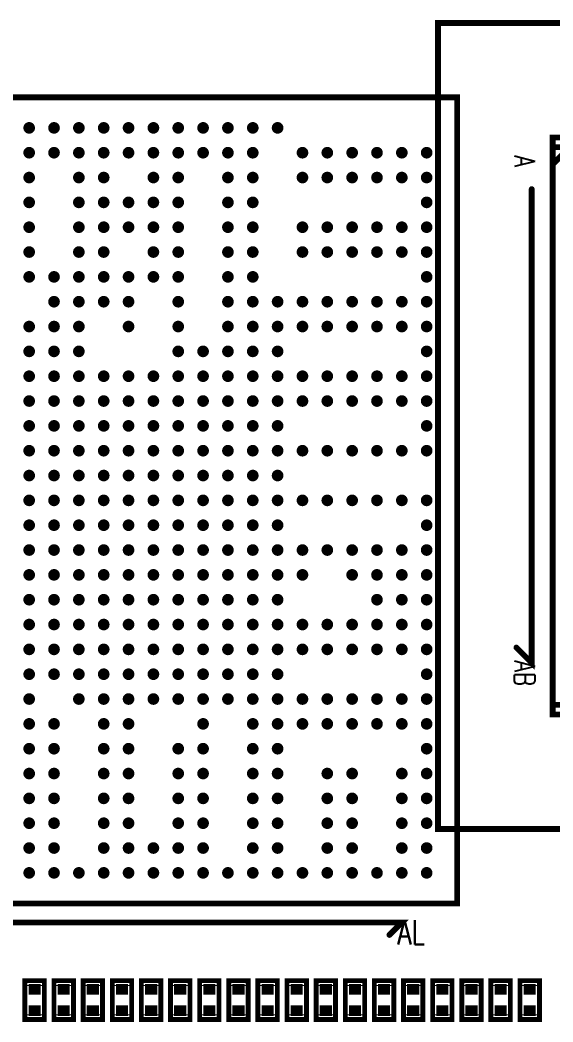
# Model space of a CAD drawing. Extents: x 60 to 160, y 44 to 135.
# Drawn here: x 104.27 to 118.21, y 89.85 to 116.08 of the extents above; entities that cross this region are included whole.
import ezdxf

# ---------------------------------------------------------------- set-up
doc = ezdxf.new("R2010")
doc.units = 0
for name, color, linetype in [('DRIL_PLTE_THRU_01', 3, 'CONTINUOUS'), ('DRIL_PLTE_THRU_02', 253, 'CONTINUOUS'), ('DRIL_PLTE_THRU_03', 4, 'CONTINUOUS'), ('DRIL_PLTE_THRU_04', 253, 'CONTINUOUS'), ('DRIL_PLTE_THRU_05', 210, 'CONTINUOUS'), ('DRIL_PLTE_THRU_06', 253, 'CONTINUOUS'), ('DRIL_PLTE_THRU_07', 57, 'CONTINUOUS'), ('DRIL_PLTE_THRU_08', 231, 'CONTINUOUS'), ('DRIL_PLTE_THRU_09', 253, 'CONTINUOUS'), ('DRIL_PLTE_THRU_10', 112, 'CONTINUOUS'), ('DRIL_PLTE_THRU_11', 216, 'CONTINUOUS'), ('DRIL_PLTE_THRU_12', 5, 'CONTINUOUS'), ('PADS_BOT', 5, 'CONTINUOUS'), ('PADS_INNER', 3, 'CONTINUOUS'), ('PADS_TOP', 3, 'CONTINUOUS'), ('PART_TOP_2DLINE_01', 255, 'CONTINUOUS'), ('PART_TOP_2DLINE_118', 255, 'CONTINUOUS'), ('PART_TOP_2DLINE_119', 255, 'CONTINUOUS'), ('PART_TOP_2DLINE_120', 255, 'CONTINUOUS'), ('PART_TOP_2DLINE_126', 255, 'CONTINUOUS'), ('PART_TOP_TEXT_126', 255, 'CONTINUOUS')]:
    doc.layers.add(name, color=color, linetype=linetype)
doc.styles.add('W0$07366', font='simplex', dxfattribs={"width": 0.75})
doc.styles.add('W0$0762', font='simplex', dxfattribs={"width": 0.75})

# ---------------------------------------------------------------- blocks, each defined once
blk = doc.blocks.new('SMOOTH_0$127')
at = {"const_width": 0.0635}
blk.add_lwpolyline([(-0.03175, 0, 1), (0.03175, 0, 1)], format="xyb", close=True, dxfattribs=at)
blk = doc.blocks.new('SMOOTH_0$0254')
at = {"const_width": 0.0127}
blk.add_lwpolyline([(-0.00635, 0, 1), (0.00635, 0, 1)], format="xyb", close=True, dxfattribs=at)
blk = doc.blocks.new('PART_BODY_TOP_36')
at = {"layer": 'PART_TOP_2DLINE_01', "const_width": 0.127}
blk.add_lwpolyline([(-0.508, 0.254), (0.508, 0.254), (0.508, -0.254), (-0.508, -0.254)], close=True, dxfattribs=at)
at = {"layer": 'PART_TOP_2DLINE_118', "const_width": 0.0254}
blk.add_lwpolyline([(-0.381, 0.254), (0.381, 0.254), (0.381, -0.254), (-0.381, -0.254)], close=True, dxfattribs=at)
at = {"layer": 'PART_TOP_2DLINE_119', "const_width": 0.0254}
blk.add_lwpolyline([(-0.381, 0.254), (0.381, 0.254), (0.381, -0.254), (-0.381, -0.254)], close=True, dxfattribs=at)
at = {"layer": 'PART_TOP_2DLINE_01'}
for p in [(-0.508, 0.254), (0.508, 0.254), (-0.508, -0.254), (0.508, -0.254)]:
    blk.add_blockref('SMOOTH_0$127', p, dxfattribs=at)
at = {"layer": 'PART_TOP_2DLINE_118'}
for p in [(-0.381, 0.254), (0.381, 0.254), (-0.381, -0.254), (0.381, -0.254)]:
    blk.add_blockref('SMOOTH_0$0254', p, dxfattribs=at)
at = {"layer": 'PART_TOP_2DLINE_119'}
for p in [(-0.381, 0.254), (0.381, 0.254), (-0.381, -0.254), (0.381, -0.254)]:
    blk.add_blockref('SMOOTH_0$0254', p, dxfattribs=at)
blk = doc.blocks.new('DRIL_HOLE_0')
blk.add_lwpolyline([(0, 0, 1), (0, 0, 1)], format="xyb", close=True)
blk = doc.blocks.new('PAD_0')
blk.add_lwpolyline([(0, 0, 1), (0, 0, 1)], format="xyb", close=True)
blk = doc.blocks.new('PAD_3')
at = {"const_width": 0.2794}
blk.add_lwpolyline([(-0.15875, 0), (0.15875, 0)], dxfattribs=at)
blk = doc.blocks.new('STK_TOP_90')
at = {"layer": 'DRIL_PLTE_THRU_01'}
blk.add_blockref('DRIL_HOLE_0', (0, 0), dxfattribs=at)
at = {"layer": 'DRIL_PLTE_THRU_02'}
blk.add_blockref('DRIL_HOLE_0', (0, 0), dxfattribs=at)
at = {"layer": 'DRIL_PLTE_THRU_03'}
blk.add_blockref('DRIL_HOLE_0', (0, 0), dxfattribs=at)
at = {"layer": 'DRIL_PLTE_THRU_04'}
blk.add_blockref('DRIL_HOLE_0', (0, 0), dxfattribs=at)
at = {"layer": 'DRIL_PLTE_THRU_05'}
blk.add_blockref('DRIL_HOLE_0', (0, 0), dxfattribs=at)
at = {"layer": 'DRIL_PLTE_THRU_06'}
blk.add_blockref('DRIL_HOLE_0', (0, 0), dxfattribs=at)
at = {"layer": 'DRIL_PLTE_THRU_07'}
blk.add_blockref('DRIL_HOLE_0', (0, 0), dxfattribs=at)
at = {"layer": 'DRIL_PLTE_THRU_08'}
blk.add_blockref('DRIL_HOLE_0', (0, 0), dxfattribs=at)
at = {"layer": 'DRIL_PLTE_THRU_09'}
blk.add_blockref('DRIL_HOLE_0', (0, 0), dxfattribs=at)
at = {"layer": 'DRIL_PLTE_THRU_10'}
blk.add_blockref('DRIL_HOLE_0', (0, 0), dxfattribs=at)
at = {"layer": 'DRIL_PLTE_THRU_11'}
blk.add_blockref('DRIL_HOLE_0', (0, 0), dxfattribs=at)
at = {"layer": 'DRIL_PLTE_THRU_12'}
blk.add_blockref('DRIL_HOLE_0', (0, 0), dxfattribs=at)
at = {"layer": 'PADS_BOT'}
blk.add_blockref('PAD_0', (0, 0), dxfattribs=at)
at = {"layer": 'PADS_INNER'}
blk.add_blockref('PAD_0', (0, 0), dxfattribs=at)
at = {"layer": 'PADS_TOP', "rotation": 90}
blk.add_blockref('PAD_3', (0, 0), dxfattribs=at)
blk = doc.blocks.new('SYM_TOP_39')
for name, p in [('PART_BODY_TOP_36', (0, 0)), ('STK_TOP_90', (-0.2794, 0)), ('STK_TOP_90', (0.2794, 0))]:
    blk.add_blockref(name, p)
blk = doc.blocks.new('PART_TOP_373')
blk.add_blockref('SYM_TOP_39', (0, 0))
blk = doc.blocks.new('PART_TOP_386')
blk.add_blockref('SYM_TOP_39', (0, 0))
blk = doc.blocks.new('PART_TOP_397')
blk.add_blockref('SYM_TOP_39', (0, 0))
blk = doc.blocks.new('PART_TOP_411')
blk.add_blockref('SYM_TOP_39', (0, 0))
blk = doc.blocks.new('PART_TOP_426')
blk.add_blockref('SYM_TOP_39', (0, 0))
blk = doc.blocks.new('PART_TOP_432')
blk.add_blockref('SYM_TOP_39', (0, 0))
blk = doc.blocks.new('PART_TOP_435')
blk.add_blockref('SYM_TOP_39', (0, 0))
blk = doc.blocks.new('PART_TOP_437')
blk.add_blockref('SYM_TOP_39', (0, 0))
blk = doc.blocks.new('PART_TOP_439')
blk.add_blockref('SYM_TOP_39', (0, 0))
blk = doc.blocks.new('PART_TOP_486')
blk.add_blockref('SYM_TOP_39', (0, 0))
blk = doc.blocks.new('PART_TOP_501')
blk.add_blockref('SYM_TOP_39', (0, 0))
blk = doc.blocks.new('PART_TOP_512')
blk.add_blockref('SYM_TOP_39', (0, 0))
blk = doc.blocks.new('PART_TOP_520')
blk.add_blockref('SYM_TOP_39', (0, 0))
blk = doc.blocks.new('PART_TOP_521')
blk.add_blockref('SYM_TOP_39', (0, 0))
blk = doc.blocks.new('PART_TOP_522')
blk.add_blockref('SYM_TOP_39', (0, 0))
blk = doc.blocks.new('PART_TOP_524')
blk.add_blockref('SYM_TOP_39', (0, 0))
blk = doc.blocks.new('PART_TOP_564')
blk.add_blockref('SYM_TOP_39', (0, 0))
blk = doc.blocks.new('PART_TOP_565')
blk.add_blockref('SYM_TOP_39', (0, 0))
blk = doc.blocks.new('SMOOTH_0$1524')
at = {"const_width": 0.0762}
blk.add_lwpolyline([(-0.0381, 0, 1), (0.0381, 0, 1)], format="xyb", close=True, dxfattribs=at)
blk = doc.blocks.new('PART_BODY_TOP_60')
at = {"layer": 'PART_TOP_2DLINE_118', "const_width": 0.152}
blk.add_lwpolyline([(-7.55, -5.05), (-7.55, 5.05), (7.55, 5.05), (7.55, -5.05)], close=True, dxfattribs=at)
blk.add_lwpolyline([(-6.85, -5.05), (-7.55, -4.35)], dxfattribs=at)
at = {"layer": 'PART_TOP_2DLINE_119', "const_width": 0.0254}
blk.add_lwpolyline([(7.6, -5.1), (-7.6, -5.1), (-7.6, 5.1), (7.6, 5.1)], close=True, dxfattribs=at)
at = {"layer": 'PART_TOP_2DLINE_120', "const_width": 0.152}
blk.add_lwpolyline([(-10.55, -8.05), (-10.55, 8.05), (10.55, 8.05), (10.55, -8.05)], close=True, dxfattribs=at)
at = {"layer": 'PART_TOP_2DLINE_126', "const_width": 0.152}
for points in [[(-7.55, -5.05), (-7.55, 5.05), (7.55, 5.05), (7.55, -5.05)], [(-7.3, -5.05), (-7.3, 5.05), (7.3, 5.05), (7.3, -5.05)]]:
    blk.add_lwpolyline(points, close=True, dxfattribs=at)
for points in [[(-8.4, 3.4), (-8, 3.8), (-8, -3.8)], [(-6.85, -5.05), (-7.55, -4.35)], [(5.8, -6), (6.2, -5.6), (-6.2, -5.6)]]:
    blk.add_lwpolyline(points, dxfattribs=at)
at = {"layer": 'PART_TOP_2DLINE_118'}
for p in [(-7.55, 5.05), (7.55, 5.05), (-7.55, -4.35), (-7.55, -5.05), (-6.85, -5.05), (7.55, -5.05)]:
    blk.add_blockref('SMOOTH_0$1524', p, dxfattribs=at)
at = {"layer": 'PART_TOP_2DLINE_119'}
for p in [(-7.6, 5.1), (7.6, 5.1), (-7.6, -5.1), (7.6, -5.1)]:
    blk.add_blockref('SMOOTH_0$0254', p, dxfattribs=at)
at = {"layer": 'PART_TOP_2DLINE_120'}
for p in [(-10.55, 8.05), (10.55, 8.05), (-10.55, -8.05), (10.55, -8.05)]:
    blk.add_blockref('SMOOTH_0$1524', p, dxfattribs=at)
at = {"layer": 'PART_TOP_2DLINE_126'}
for p in [(-7.55, 5.05), (-7.3, 5.05), (7.3, 5.05), (7.55, 5.05), (-8, 3.8), (-8.4, 3.4), (-8, -3.8), (-7.55, -4.35), (-7.55, -5.05), (-7.3, -5.05), (-6.85, -5.05), (7.3, -5.05), (7.55, -5.05), (-6.2, -5.6), (6.2, -5.6), (5.8, -6)]:
    blk.add_blockref('SMOOTH_0$1524', p, dxfattribs=at)
at = {"layer": 'PART_TOP_TEXT_126', "style": 'W0$0762', "width": 0.75}
for s, height, p in [('12', 0.5334, (-9.162, 4.246)), ('1', 0.533, (-8.781, -4.754)), ('A', 0.533, (-7.081, -6.054)), ('AB', 0.5334, (6.138, -6.054))]:
    blk.add_text(s, height=height, dxfattribs=at).set_placement(p)
blk = doc.blocks.new('SYM_TOP_63')
blk.add_blockref('PART_BODY_TOP_60', (0, 0))
blk = doc.blocks.new('PART_TOP_693')
blk.add_blockref('SYM_TOP_63', (0, 0))
blk = doc.blocks.new('PART_BODY_TOP_61')
at = {"layer": 'PART_TOP_2DLINE_118', "const_width": 0.152}
blk.add_lwpolyline([(-10.55, -10.55), (-10.55, 10.55), (10.55, 10.55), (10.55, -10.55)], close=True, dxfattribs=at)
at = {"layer": 'PART_TOP_2DLINE_119', "const_width": 0.0254}
blk.add_lwpolyline([(-10.541, -10.541), (-10.541, 10.541), (10.541, 10.541), (10.541, -10.541)], close=True, dxfattribs=at)
at = {"layer": 'PART_TOP_2DLINE_126', "const_width": 0.152}
blk.add_lwpolyline([(-10.55, -10.55), (-10.55, 10.55), (10.55, 10.55), (10.55, -10.55)], close=True, dxfattribs=at)
for points in [[(-11.375, 8.775), (-11.05, 9.1), (-11.05, -9.1)], [(8.775, -11.375), (9.1, -11.05), (-9.1, -11.05)]]:
    blk.add_lwpolyline(points, dxfattribs=at)
at = {"layer": 'PART_TOP_2DLINE_118'}
for p in [(-10.55, 10.55), (10.55, 10.55), (-10.55, -10.55), (10.55, -10.55)]:
    blk.add_blockref('SMOOTH_0$1524', p, dxfattribs=at)
at = {"layer": 'PART_TOP_2DLINE_119'}
for p in [(-10.541, 10.541), (10.541, 10.541), (-10.541, -10.541), (10.541, -10.541)]:
    blk.add_blockref('SMOOTH_0$0254', p, dxfattribs=at)
at = {"layer": 'PART_TOP_2DLINE_126'}
for p in [(-10.55, 10.55), (10.55, 10.55), (-11.05, 9.1), (-11.375, 8.775), (-11.05, -9.1), (-10.55, -10.55), (10.55, -10.55), (-9.1, -11.05), (9.1, -11.05), (8.775, -11.375)]:
    blk.add_blockref('SMOOTH_0$1524', p, dxfattribs=at)
at = {"layer": 'PART_TOP_TEXT_126', "style": 'W0$07366', "width": 0.75}
for s, height, p in [('31', 0.6401, (-12.137, 9.496)), ('1', 0.64, (-11.7, -10.075)), ('A', 0.64, (-10.131, -11.629)), ('AL', 0.6401, (8.988, -11.629)), ('A1', 0.6401, (-11.938, -11.684))]:
    blk.add_text(s, height=height, dxfattribs=at).set_placement(p)
blk = doc.blocks.new('PAD_81')
at = {"const_width": 0.1524}
blk.add_lwpolyline([(0, -0.0762, 1), (0, 0.0762, 1)], format="xyb", close=True, dxfattribs=at)
blk = doc.blocks.new('STK_TOP_203')
at = {"layer": 'DRIL_PLTE_THRU_01'}
blk.add_blockref('DRIL_HOLE_0', (0, 0), dxfattribs=at)
at = {"layer": 'DRIL_PLTE_THRU_02'}
blk.add_blockref('DRIL_HOLE_0', (0, 0), dxfattribs=at)
at = {"layer": 'DRIL_PLTE_THRU_03'}
blk.add_blockref('DRIL_HOLE_0', (0, 0), dxfattribs=at)
at = {"layer": 'DRIL_PLTE_THRU_04'}
blk.add_blockref('DRIL_HOLE_0', (0, 0), dxfattribs=at)
at = {"layer": 'DRIL_PLTE_THRU_05'}
blk.add_blockref('DRIL_HOLE_0', (0, 0), dxfattribs=at)
at = {"layer": 'DRIL_PLTE_THRU_06'}
blk.add_blockref('DRIL_HOLE_0', (0, 0), dxfattribs=at)
at = {"layer": 'DRIL_PLTE_THRU_07'}
blk.add_blockref('DRIL_HOLE_0', (0, 0), dxfattribs=at)
at = {"layer": 'DRIL_PLTE_THRU_08'}
blk.add_blockref('DRIL_HOLE_0', (0, 0), dxfattribs=at)
at = {"layer": 'DRIL_PLTE_THRU_09'}
blk.add_blockref('DRIL_HOLE_0', (0, 0), dxfattribs=at)
at = {"layer": 'DRIL_PLTE_THRU_10'}
blk.add_blockref('DRIL_HOLE_0', (0, 0), dxfattribs=at)
at = {"layer": 'DRIL_PLTE_THRU_11'}
blk.add_blockref('DRIL_HOLE_0', (0, 0), dxfattribs=at)
at = {"layer": 'DRIL_PLTE_THRU_12'}
blk.add_blockref('DRIL_HOLE_0', (0, 0), dxfattribs=at)
at = {"layer": 'PADS_BOT'}
blk.add_blockref('PAD_0', (0, 0), dxfattribs=at)
at = {"layer": 'PADS_INNER'}
blk.add_blockref('PAD_0', (0, 0), dxfattribs=at)
at = {"layer": 'PADS_TOP'}
blk.add_blockref('PAD_81', (0, 0), dxfattribs=at)
blk = doc.blocks.new('SYM_TOP_64')
for name, p in [('PART_BODY_TOP_61', (0, 0)), ('STK_TOP_203', (-0.65, 9.75)), ('STK_TOP_203', (0, 9.75)), ('STK_TOP_203', (0.65, 9.75)), ('STK_TOP_203', (1.3, 9.75)), ('STK_TOP_203', (1.95, 9.75)), ('STK_TOP_203', (2.6, 9.75)), ('STK_TOP_203', (3.25, 9.75)), ('STK_TOP_203', (3.9, 9.75)), ('STK_TOP_203', (4.55, 9.75)), ('STK_TOP_203', (5.2, 9.75)), ('STK_TOP_203', (5.85, 9.75)), ('STK_TOP_203', (-0.65, 9.1)), ('STK_TOP_203', (0, 9.1)), ('STK_TOP_203', (0.65, 9.1)), ('STK_TOP_203', (1.3, 9.1)), ('STK_TOP_203', (1.95, 9.1)), ('STK_TOP_203', (2.6, 9.1)), ('STK_TOP_203', (3.25, 9.1)), ('STK_TOP_203', (3.9, 9.1)), ('STK_TOP_203', (4.55, 9.1)), ('STK_TOP_203', (5.2, 9.1)), ('STK_TOP_203', (6.5, 9.1)), ('STK_TOP_203', (7.15, 9.1)), ('STK_TOP_203', (7.8, 9.1)), ('STK_TOP_203', (8.45, 9.1)), ('STK_TOP_203', (9.1, 9.1)), ('STK_TOP_203', (9.75, 9.1)), ('STK_TOP_203', (-0.65, 8.45)), ('STK_TOP_203', (0.65, 8.45)), ('STK_TOP_203', (1.3, 8.45)), ('STK_TOP_203', (2.6, 8.45)), ('STK_TOP_203', (3.25, 8.45)), ('STK_TOP_203', (4.55, 8.45)), ('STK_TOP_203', (5.2, 8.45)), ('STK_TOP_203', (6.5, 8.45)), ('STK_TOP_203', (7.15, 8.45)), ('STK_TOP_203', (7.8, 8.45)), ('STK_TOP_203', (8.45, 8.45)), ('STK_TOP_203', (9.1, 8.45)), ('STK_TOP_203', (9.75, 8.45)), ('STK_TOP_203', (-0.65, 7.8)), ('STK_TOP_203', (0.65, 7.8)), ('STK_TOP_203', (1.3, 7.8)), ('STK_TOP_203', (1.95, 7.8)), ('STK_TOP_203', (2.6, 7.8)), ('STK_TOP_203', (3.25, 7.8)), ('STK_TOP_203', (4.55, 7.8)), ('STK_TOP_203', (5.2, 7.8)), ('STK_TOP_203', (9.75, 7.8)), ('STK_TOP_203', (-0.65, 7.15)), ('STK_TOP_203', (0.65, 7.15)), ('STK_TOP_203', (1.3, 7.15)), ('STK_TOP_203', (1.95, 7.15)), ('STK_TOP_203', (2.6, 7.15)), ('STK_TOP_203', (3.25, 7.15)), ('STK_TOP_203', (4.55, 7.15)), ('STK_TOP_203', (5.2, 7.15)), ('STK_TOP_203', (6.5, 7.15)), ('STK_TOP_203', (7.15, 7.15)), ('STK_TOP_203', (7.8, 7.15)), ('STK_TOP_203', (8.45, 7.15)), ('STK_TOP_203', (9.1, 7.15)), ('STK_TOP_203', (9.75, 7.15)), ('STK_TOP_203', (-0.65, 6.5)), ('STK_TOP_203', (0.65, 6.5)), ('STK_TOP_203', (1.3, 6.5)), ('STK_TOP_203', (2.6, 6.5)), ('STK_TOP_203', (3.25, 6.5)), ('STK_TOP_203', (4.55, 6.5)), ('STK_TOP_203', (5.2, 6.5)), ('STK_TOP_203', (6.5, 6.5)), ('STK_TOP_203', (7.15, 6.5)), ('STK_TOP_203', (7.8, 6.5)), ('STK_TOP_203', (8.45, 6.5)), ('STK_TOP_203', (9.1, 6.5)), ('STK_TOP_203', (9.75, 6.5)), ('STK_TOP_203', (-0.65, 5.85)), ('STK_TOP_203', (0, 5.85)), ('STK_TOP_203', (0.65, 5.85)), ('STK_TOP_203', (1.3, 5.85)), ('STK_TOP_203', (1.95, 5.85)), ('STK_TOP_203', (2.6, 5.85)), ('STK_TOP_203', (3.25, 5.85)), ('STK_TOP_203', (4.55, 5.85)), ('STK_TOP_203', (5.2, 5.85)), ('STK_TOP_203', (9.75, 5.85)), ('STK_TOP_203', (0, 5.2)), ('STK_TOP_203', (0.65, 5.2)), ('STK_TOP_203', (1.3, 5.2)), ('STK_TOP_203', (1.95, 5.2)), ('STK_TOP_203', (3.25, 5.2)), ('STK_TOP_203', (4.55, 5.2)), ('STK_TOP_203', (5.2, 5.2)), ('STK_TOP_203', (5.85, 5.2)), ('STK_TOP_203', (6.5, 5.2)), ('STK_TOP_203', (7.15, 5.2)), ('STK_TOP_203', (7.8, 5.2)), ('STK_TOP_203', (8.45, 5.2)), ('STK_TOP_203', (9.1, 5.2)), ('STK_TOP_203', (9.75, 5.2)), ('STK_TOP_203', (-0.65, 4.55)), ('STK_TOP_203', (0, 4.55)), ('STK_TOP_203', (0.65, 4.55)), ('STK_TOP_203', (1.95, 4.55)), ('STK_TOP_203', (3.25, 4.55)), ('STK_TOP_203', (4.55, 4.55)), ('STK_TOP_203', (5.2, 4.55)), ('STK_TOP_203', (5.85, 4.55)), ('STK_TOP_203', (6.5, 4.55)), ('STK_TOP_203', (7.15, 4.55)), ('STK_TOP_203', (7.8, 4.55)), ('STK_TOP_203', (8.45, 4.55)), ('STK_TOP_203', (9.1, 4.55)), ('STK_TOP_203', (9.75, 4.55)), ('STK_TOP_203', (-0.65, 3.9)), ('STK_TOP_203', (0, 3.9)), ('STK_TOP_203', (0.65, 3.9)), ('STK_TOP_203', (3.25, 3.9)), ('STK_TOP_203', (3.9, 3.9)), ('STK_TOP_203', (4.55, 3.9)), ('STK_TOP_203', (5.2, 3.9)), ('STK_TOP_203', (5.85, 3.9)), ('STK_TOP_203', (9.75, 3.9)), ('STK_TOP_203', (-0.65, 3.25)), ('STK_TOP_203', (0, 3.25)), ('STK_TOP_203', (0.65, 3.25)), ('STK_TOP_203', (1.3, 3.25)), ('STK_TOP_203', (1.95, 3.25)), ('STK_TOP_203', (2.6, 3.25)), ('STK_TOP_203', (3.25, 3.25)), ('STK_TOP_203', (3.9, 3.25)), ('STK_TOP_203', (4.55, 3.25)), ('STK_TOP_203', (5.2, 3.25)), ('STK_TOP_203', (5.85, 3.25)), ('STK_TOP_203', (6.5, 3.25)), ('STK_TOP_203', (7.15, 3.25)), ('STK_TOP_203', (7.8, 3.25)), ('STK_TOP_203', (8.45, 3.25)), ('STK_TOP_203', (9.1, 3.25)), ('STK_TOP_203', (9.75, 3.25)), ('STK_TOP_203', (-0.65, 2.6)), ('STK_TOP_203', (0, 2.6)), ('STK_TOP_203', (0.65, 2.6)), ('STK_TOP_203', (1.3, 2.6)), ('STK_TOP_203', (1.95, 2.6)), ('STK_TOP_203', (2.6, 2.6)), ('STK_TOP_203', (3.25, 2.6)), ('STK_TOP_203', (3.9, 2.6)), ('STK_TOP_203', (4.55, 2.6)), ('STK_TOP_203', (5.2, 2.6)), ('STK_TOP_203', (5.85, 2.6)), ('STK_TOP_203', (6.5, 2.6)), ('STK_TOP_203', (7.15, 2.6)), ('STK_TOP_203', (7.8, 2.6)), ('STK_TOP_203', (8.45, 2.6)), ('STK_TOP_203', (9.1, 2.6)), ('STK_TOP_203', (9.75, 2.6)), ('STK_TOP_203', (-0.65, 1.95)), ('STK_TOP_203', (0, 1.95)), ('STK_TOP_203', (0.65, 1.95)), ('STK_TOP_203', (1.3, 1.95)), ('STK_TOP_203', (1.95, 1.95)), ('STK_TOP_203', (2.6, 1.95)), ('STK_TOP_203', (3.25, 1.95)), ('STK_TOP_203', (3.9, 1.95)), ('STK_TOP_203', (4.55, 1.95)), ('STK_TOP_203', (5.2, 1.95)), ('STK_TOP_203', (5.85, 1.95)), ('STK_TOP_203', (9.75, 1.95)), ('STK_TOP_203', (-0.65, 1.3)), ('STK_TOP_203', (0, 1.3)), ('STK_TOP_203', (0.65, 1.3)), ('STK_TOP_203', (1.3, 1.3)), ('STK_TOP_203', (1.95, 1.3)), ('STK_TOP_203', (2.6, 1.3)), ('STK_TOP_203', (3.25, 1.3)), ('STK_TOP_203', (3.9, 1.3)), ('STK_TOP_203', (4.55, 1.3)), ('STK_TOP_203', (5.2, 1.3)), ('STK_TOP_203', (5.85, 1.3)), ('STK_TOP_203', (6.5, 1.3)), ('STK_TOP_203', (7.15, 1.3)), ('STK_TOP_203', (7.8, 1.3)), ('STK_TOP_203', (8.45, 1.3)), ('STK_TOP_203', (9.1, 1.3)), ('STK_TOP_203', (9.75, 1.3)), ('STK_TOP_203', (-0.65, 0.65)), ('STK_TOP_203', (0, 0.65)), ('STK_TOP_203', (0.65, 0.65)), ('STK_TOP_203', (1.3, 0.65)), ('STK_TOP_203', (1.95, 0.65)), ('STK_TOP_203', (2.6, 0.65)), ('STK_TOP_203', (3.25, 0.65)), ('STK_TOP_203', (3.9, 0.65)), ('STK_TOP_203', (4.55, 0.65)), ('STK_TOP_203', (5.2, 0.65)), ('STK_TOP_203', (5.85, 0.65)), ('STK_TOP_203', (-0.65, 0)), ('STK_TOP_203', (0, 0)), ('STK_TOP_203', (0.65, 0)), ('STK_TOP_203', (1.3, 0)), ('STK_TOP_203', (1.95, 0)), ('STK_TOP_203', (2.6, 0)), ('STK_TOP_203', (3.25, 0)), ('STK_TOP_203', (3.9, 0)), ('STK_TOP_203', (4.55, 0)), ('STK_TOP_203', (5.2, 0)), ('STK_TOP_203', (5.85, 0)), ('STK_TOP_203', (6.5, 0)), ('STK_TOP_203', (7.15, 0)), ('STK_TOP_203', (7.8, 0)), ('STK_TOP_203', (8.45, 0)), ('STK_TOP_203', (9.1, 0)), ('STK_TOP_203', (9.75, 0)), ('STK_TOP_203', (-0.65, -0.65)), ('STK_TOP_203', (0, -0.65)), ('STK_TOP_203', (0.65, -0.65)), ('STK_TOP_203', (1.3, -0.65)), ('STK_TOP_203', (1.95, -0.65)), ('STK_TOP_203', (2.6, -0.65)), ('STK_TOP_203', (3.25, -0.65)), ('STK_TOP_203', (3.9, -0.65)), ('STK_TOP_203', (4.55, -0.65)), ('STK_TOP_203', (5.2, -0.65)), ('STK_TOP_203', (5.85, -0.65)), ('STK_TOP_203', (9.75, -0.65)), ('STK_TOP_203', (-0.65, -1.3)), ('STK_TOP_203', (0, -1.3)), ('STK_TOP_203', (0.65, -1.3)), ('STK_TOP_203', (1.3, -1.3)), ('STK_TOP_203', (1.95, -1.3)), ('STK_TOP_203', (2.6, -1.3)), ('STK_TOP_203', (3.25, -1.3)), ('STK_TOP_203', (3.9, -1.3)), ('STK_TOP_203', (4.55, -1.3)), ('STK_TOP_203', (5.2, -1.3)), ('STK_TOP_203', (5.85, -1.3)), ('STK_TOP_203', (6.5, -1.3)), ('STK_TOP_203', (7.15, -1.3)), ('STK_TOP_203', (7.8, -1.3)), ('STK_TOP_203', (8.45, -1.3)), ('STK_TOP_203', (9.1, -1.3)), ('STK_TOP_203', (9.75, -1.3)), ('STK_TOP_203', (-0.65, -1.95)), ('STK_TOP_203', (0, -1.95)), ('STK_TOP_203', (0.65, -1.95)), ('STK_TOP_203', (1.3, -1.95)), ('STK_TOP_203', (1.95, -1.95)), ('STK_TOP_203', (2.6, -1.95)), ('STK_TOP_203', (3.25, -1.95)), ('STK_TOP_203', (3.9, -1.95)), ('STK_TOP_203', (4.55, -1.95)), ('STK_TOP_203', (5.2, -1.95)), ('STK_TOP_203', (5.85, -1.95)), ('STK_TOP_203', (6.5, -1.95)), ('STK_TOP_203', (7.8, -1.95)), ('STK_TOP_203', (8.45, -1.95)), ('STK_TOP_203', (9.1, -1.95)), ('STK_TOP_203', (9.75, -1.95)), ('STK_TOP_203', (-0.65, -2.6)), ('STK_TOP_203', (0, -2.6)), ('STK_TOP_203', (0.65, -2.6)), ('STK_TOP_203', (1.3, -2.6)), ('STK_TOP_203', (1.95, -2.6)), ('STK_TOP_203', (2.6, -2.6)), ('STK_TOP_203', (3.25, -2.6)), ('STK_TOP_203', (3.9, -2.6)), ('STK_TOP_203', (4.55, -2.6)), ('STK_TOP_203', (5.2, -2.6)), ('STK_TOP_203', (5.85, -2.6)), ('STK_TOP_203', (8.45, -2.6)), ('STK_TOP_203', (9.1, -2.6)), ('STK_TOP_203', (9.75, -2.6)), ('STK_TOP_203', (-0.65, -3.25)), ('STK_TOP_203', (0, -3.25)), ('STK_TOP_203', (0.65, -3.25)), ('STK_TOP_203', (1.3, -3.25)), ('STK_TOP_203', (1.95, -3.25)), ('STK_TOP_203', (2.6, -3.25)), ('STK_TOP_203', (3.25, -3.25)), ('STK_TOP_203', (3.9, -3.25)), ('STK_TOP_203', (4.55, -3.25)), ('STK_TOP_203', (5.2, -3.25)), ('STK_TOP_203', (5.85, -3.25)), ('STK_TOP_203', (6.5, -3.25)), ('STK_TOP_203', (7.15, -3.25)), ('STK_TOP_203', (7.8, -3.25)), ('STK_TOP_203', (8.45, -3.25)), ('STK_TOP_203', (9.1, -3.25)), ('STK_TOP_203', (9.75, -3.25)), ('STK_TOP_203', (-0.65, -3.9)), ('STK_TOP_203', (0, -3.9)), ('STK_TOP_203', (0.65, -3.9)), ('STK_TOP_203', (1.3, -3.9)), ('STK_TOP_203', (1.95, -3.9)), ('STK_TOP_203', (2.6, -3.9)), ('STK_TOP_203', (3.25, -3.9)), ('STK_TOP_203', (3.9, -3.9)), ('STK_TOP_203', (4.55, -3.9)), ('STK_TOP_203', (5.2, -3.9)), ('STK_TOP_203', (5.85, -3.9)), ('STK_TOP_203', (6.5, -3.9)), ('STK_TOP_203', (7.15, -3.9)), ('STK_TOP_203', (7.8, -3.9)), ('STK_TOP_203', (8.45, -3.9)), ('STK_TOP_203', (9.1, -3.9)), ('STK_TOP_203', (9.75, -3.9)), ('STK_TOP_203', (-0.65, -4.55)), ('STK_TOP_203', (0, -4.55)), ('STK_TOP_203', (0.65, -4.55)), ('STK_TOP_203', (1.3, -4.55)), ('STK_TOP_203', (1.95, -4.55)), ('STK_TOP_203', (2.6, -4.55)), ('STK_TOP_203', (3.25, -4.55)), ('STK_TOP_203', (3.9, -4.55)), ('STK_TOP_203', (4.55, -4.55)), ('STK_TOP_203', (5.2, -4.55)), ('STK_TOP_203', (5.85, -4.55)), ('STK_TOP_203', (9.75, -4.55)), ('STK_TOP_203', (-0.65, -5.2)), ('STK_TOP_203', (0.65, -5.2)), ('STK_TOP_203', (1.3, -5.2)), ('STK_TOP_203', (1.95, -5.2)), ('STK_TOP_203', (2.6, -5.2)), ('STK_TOP_203', (3.25, -5.2)), ('STK_TOP_203', (3.9, -5.2)), ('STK_TOP_203', (4.55, -5.2)), ('STK_TOP_203', (5.2, -5.2)), ('STK_TOP_203', (5.85, -5.2)), ('STK_TOP_203', (6.5, -5.2)), ('STK_TOP_203', (7.15, -5.2)), ('STK_TOP_203', (7.8, -5.2)), ('STK_TOP_203', (8.45, -5.2)), ('STK_TOP_203', (9.1, -5.2)), ('STK_TOP_203', (9.75, -5.2)), ('STK_TOP_203', (-0.65, -5.85)), ('STK_TOP_203', (0, -5.85)), ('STK_TOP_203', (1.3, -5.85)), ('STK_TOP_203', (1.95, -5.85)), ('STK_TOP_203', (3.9, -5.85)), ('STK_TOP_203', (5.2, -5.85)), ('STK_TOP_203', (5.85, -5.85)), ('STK_TOP_203', (6.5, -5.85)), ('STK_TOP_203', (7.15, -5.85)), ('STK_TOP_203', (7.8, -5.85)), ('STK_TOP_203', (8.45, -5.85)), ('STK_TOP_203', (9.1, -5.85)), ('STK_TOP_203', (9.75, -5.85)), ('STK_TOP_203', (-0.65, -6.5)), ('STK_TOP_203', (0, -6.5)), ('STK_TOP_203', (1.3, -6.5)), ('STK_TOP_203', (1.95, -6.5)), ('STK_TOP_203', (3.25, -6.5)), ('STK_TOP_203', (3.9, -6.5)), ('STK_TOP_203', (5.2, -6.5)), ('STK_TOP_203', (5.85, -6.5)), ('STK_TOP_203', (9.75, -6.5)), ('STK_TOP_203', (-0.65, -7.15)), ('STK_TOP_203', (0, -7.15)), ('STK_TOP_203', (1.3, -7.15)), ('STK_TOP_203', (1.95, -7.15)), ('STK_TOP_203', (3.25, -7.15)), ('STK_TOP_203', (3.9, -7.15)), ('STK_TOP_203', (5.2, -7.15)), ('STK_TOP_203', (5.85, -7.15)), ('STK_TOP_203', (7.15, -7.15)), ('STK_TOP_203', (7.8, -7.15)), ('STK_TOP_203', (9.1, -7.15)), ('STK_TOP_203', (9.75, -7.15)), ('STK_TOP_203', (-0.65, -7.8)), ('STK_TOP_203', (0, -7.8)), ('STK_TOP_203', (1.3, -7.8)), ('STK_TOP_203', (1.95, -7.8)), ('STK_TOP_203', (3.25, -7.8)), ('STK_TOP_203', (3.9, -7.8)), ('STK_TOP_203', (5.2, -7.8)), ('STK_TOP_203', (5.85, -7.8)), ('STK_TOP_203', (7.15, -7.8)), ('STK_TOP_203', (7.8, -7.8)), ('STK_TOP_203', (9.1, -7.8)), ('STK_TOP_203', (9.75, -7.8)), ('STK_TOP_203', (-0.65, -8.45)), ('STK_TOP_203', (0, -8.45)), ('STK_TOP_203', (1.3, -8.45)), ('STK_TOP_203', (1.95, -8.45)), ('STK_TOP_203', (3.25, -8.45)), ('STK_TOP_203', (3.9, -8.45)), ('STK_TOP_203', (5.2, -8.45)), ('STK_TOP_203', (5.85, -8.45)), ('STK_TOP_203', (7.15, -8.45)), ('STK_TOP_203', (7.8, -8.45)), ('STK_TOP_203', (9.1, -8.45)), ('STK_TOP_203', (9.75, -8.45)), ('STK_TOP_203', (-0.65, -9.1)), ('STK_TOP_203', (0, -9.1)), ('STK_TOP_203', (1.3, -9.1)), ('STK_TOP_203', (1.95, -9.1)), ('STK_TOP_203', (2.6, -9.1)), ('STK_TOP_203', (3.25, -9.1)), ('STK_TOP_203', (3.9, -9.1)), ('STK_TOP_203', (5.2, -9.1)), ('STK_TOP_203', (5.85, -9.1)), ('STK_TOP_203', (7.15, -9.1)), ('STK_TOP_203', (7.8, -9.1)), ('STK_TOP_203', (9.1, -9.1)), ('STK_TOP_203', (9.75, -9.1)), ('STK_TOP_203', (-0.65, -9.75)), ('STK_TOP_203', (0, -9.75)), ('STK_TOP_203', (0.65, -9.75)), ('STK_TOP_203', (1.3, -9.75)), ('STK_TOP_203', (1.95, -9.75)), ('STK_TOP_203', (2.6, -9.75)), ('STK_TOP_203', (3.25, -9.75)), ('STK_TOP_203', (3.9, -9.75)), ('STK_TOP_203', (4.55, -9.75)), ('STK_TOP_203', (5.2, -9.75)), ('STK_TOP_203', (5.85, -9.75)), ('STK_TOP_203', (6.5, -9.75)), ('STK_TOP_203', (7.15, -9.75)), ('STK_TOP_203', (7.8, -9.75)), ('STK_TOP_203', (8.45, -9.75)), ('STK_TOP_203', (9.1, -9.75)), ('STK_TOP_203', (9.75, -9.75))]:
    blk.add_blockref(name, p)
blk = doc.blocks.new('PART_TOP_694')
blk.add_blockref('SYM_TOP_64', (0, 0))

msp = doc.modelspace()

# ---------------------------------------------------------------- block references
at = {"rotation": 270}
for name, p in [('PART_TOP_693', (123.254, 105.452)), ('PART_TOP_411', (104.648, 90.424)), ('PART_TOP_512', (105.41, 90.424)), ('PART_TOP_486', (106.172, 90.424)), ('PART_TOP_501', (106.934, 90.424)), ('PART_TOP_397', (107.696, 90.424)), ('PART_TOP_386', (108.458, 90.424)), ('PART_TOP_432', (109.22, 90.424)), ('PART_TOP_426', (109.982, 90.424)), ('PART_TOP_564', (110.744, 90.424)), ('PART_TOP_437', (111.506, 90.424)), ('PART_TOP_522', (112.268, 90.424)), ('PART_TOP_521', (113.03, 90.424)), ('PART_TOP_565', (113.792, 90.424)), ('PART_TOP_520', (114.554, 90.424)), ('PART_TOP_435', (115.316, 90.424)), ('PART_TOP_439', (116.078, 90.424)), ('PART_TOP_373', (116.84, 90.424)), ('PART_TOP_524', (117.602, 90.424))]:
    msp.add_blockref(name, p, dxfattribs=at)
msp.add_blockref('PART_TOP_694', (105.156, 103.505))

doc.saveas('drawing.dxf')
